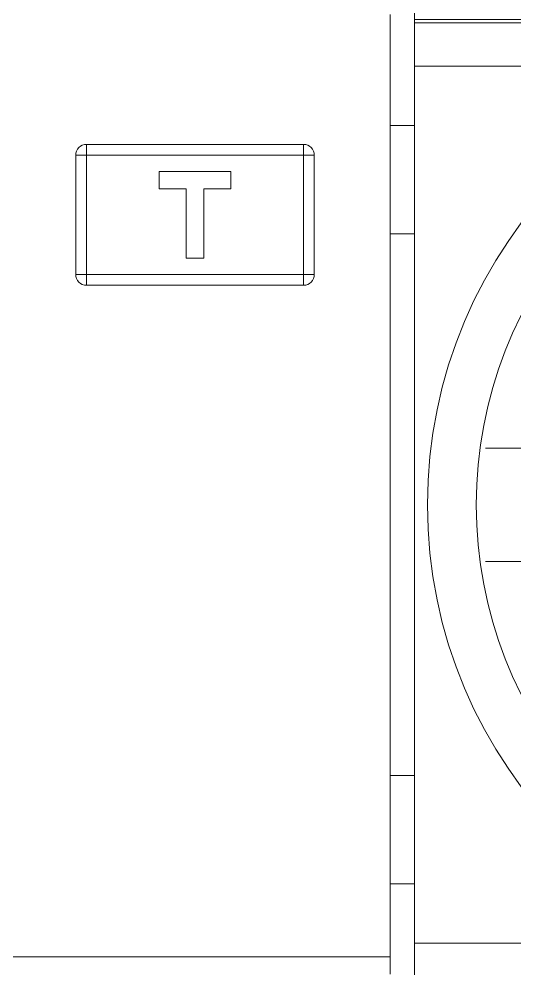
# Model space of a CAD drawing. Header units: millimetres. Extents: x 1359 to 3577, y 1333 to 3557.
# Drawn here: x 2304.04 to 2326.9, y 2745.13 to 2788.98 of the extents above; entities that cross this region are included whole.
import ezdxf

# ---------------------------------------------------------------- set-up
doc = ezdxf.new("R2010")
doc.units = ezdxf.units.MM
doc.layers.add('000-PI-Oprema', color=30, linetype='Continuous', lineweight=5)
doc.layers.add('002-PI-Kabelska kanalica', color=150, linetype='Continuous')

# ---------------------------------------------------------------- blocks, each defined once
blk = doc.blocks.new('A9A15310')
at = {"layer": '000-PI-Oprema', "color": 0, "linetype": 'ByBlock', "lineweight": 0}
for p, q in [((48533.42, 37691.617), (48533.42, 37610.81)), ((48578.12, 37673.617), (48533.42, 37673.617)), ((48533.42, 37673.461), (48578.12, 37673.461)), ((48547.834, 37671.461), (48533.42, 37671.461)), ((48539.125, 37653.819), (48536.7, 37653.819)), ((48536.7, 37648.601), (48539.125, 37648.601)), ((48533.42, 37630.971), (48547.806, 37630.971))]:
    blk.add_line(p, q, dxfattribs=at)
blk.add_circle((48555.77, 37651.21), 21.75, dxfattribs=at)
blk.add_arc((48555.77, 37651.21), 19.5, 95.8868, 264.1132, dxfattribs=at)
blk = doc.blocks.new('*U56')
at = {"layer": '000-PI-Oprema', "color": 0, "linetype": 'ByBlock', "lineweight": 0, "ltscale": 0.25}
for points in [[(35.405, 23.153), (35.405, 66.659)], [(21.403, 60.658), (21.403, 60.158)], [(21.403, 60.658), (31.404, 60.658)], [(31.404, 60.658), (31.404, 60.158)], [(20.903, 54.657), (20.903, 60.158)], [(20.903, 60.158), (21.403, 60.158)], [(31.404, 60.158), (21.403, 60.158)], [(21.403, 60.158), (21.403, 54.657)], [(31.404, 60.158), (31.904, 60.158)], [(31.404, 54.657), (31.404, 60.158)], [(31.904, 60.158), (31.904, 54.657)], [(24.753, 59.408), (24.753, 58.608)], [(28.053, 59.408), (24.753, 59.408)], [(28.053, 58.608), (28.053, 59.408)], [(24.753, 58.608), (26.003, 58.608)], [(26.003, 58.608), (26.003, 55.407)], [(26.804, 58.608), (28.053, 58.608)], [(26.804, 55.407), (26.804, 58.608)], [(26.003, 55.407), (26.804, 55.407)], [(20.903, 54.657), (21.403, 54.657)], [(21.403, 54.657), (31.404, 54.657)], [(21.403, 54.158), (21.403, 54.657)], [(31.904, 54.657), (31.404, 54.657)], [(31.404, 54.657), (31.404, 54.158)], [(31.404, 54.158), (21.403, 54.158)], [(0, 23.153), (35.405, 23.153)], [(35.405, 23.153), (35.405, 22.353)]]:
    blk.add_lwpolyline(points, dxfattribs=at)
for points in [[(21.403, 60.658), (21.126, 60.658), (20.903, 60.434), (20.903, 60.158)], [(31.404, 60.658), (31.68, 60.658), (31.904, 60.434), (31.904, 60.158)], [(20.903, 54.657), (20.903, 54.381), (21.126, 54.158), (21.403, 54.158)], [(31.404, 54.158), (31.68, 54.158), (31.904, 54.381), (31.904, 54.657)]]:
    blk.add_open_spline(points, degree=3, dxfattribs=at)

msp = doc.modelspace()

# ---------------------------------------------------------------- linework, layer by layer
at = {"layer": '002-PI-Kabelska kanalica', "color": 0, "linetype": 'ByBlock', "lineweight": 0, "ltscale": 0.25}
for points in [[(2321.15, 2784.056), (2322.265, 2784.056)], [(2321.15, 2779.056), (2322.265, 2779.056)], [(2321.15, 2754.056), (2322.265, 2754.056)], [(2321.15, 2749.056), (2322.265, 2749.056)]]:
    msp.add_lwpolyline(points, dxfattribs=at)

# ---------------------------------------------------------------- block references
at = {"layer": '002-PI-Kabelska kanalica', "color": 0, "linetype": 'ByBlock', "lineweight": 0}
msp.add_blockref('*U56', (2285.746, 2722.532), dxfattribs=at)
at = {"layer": '002-PI-Kabelska kanalica', "color": 0, "linetype": 'ByBlock', "lineweight": 0, "ltscale": 0.25}
msp.add_blockref('A9A15310', (-46211.155, -34884.658), dxfattribs=at)

doc.saveas('drawing.dxf')
